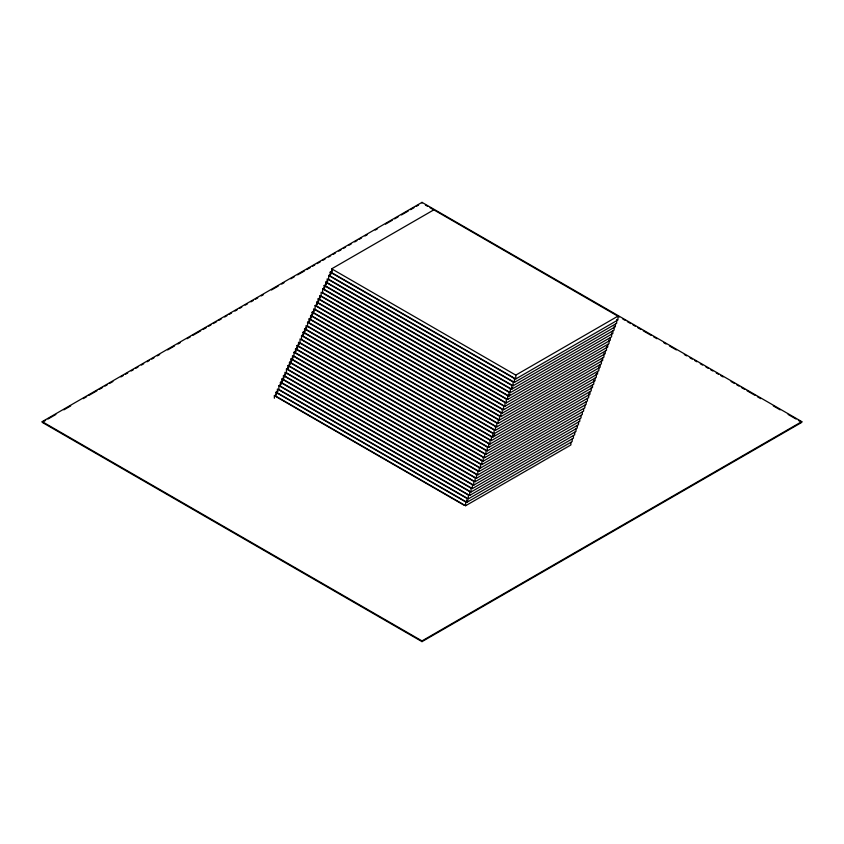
<?xml version="1.0" encoding="UTF-8"?>
<svg xmlns="http://www.w3.org/2000/svg" width="844" height="844" viewBox="0 0 844 844"><rect width="100%" height="100%" fill="white"/><g stroke="black" fill="none" stroke-linecap="round" stroke-linejoin="round"><path stroke-width="1.27" d="M42.2 421.631L422 202.36L801.8 421.631L801.8 422.369L422 641.64L42.2 422.369L42.2 421.631L422 640.912L801.8 421.631M43.339 421.705L45.618 420.386M47.908 419.067L55.883 414.467M63.87 409.857L70.717 405.901M83.261 398.663L86.679 396.68M88.958 395.361L96.944 390.761M99.223 389.443L102.651 387.459M104.93 386.151L107.209 384.832M109.488 383.514L112.917 381.541M120.892 376.93L123.182 375.612M125.461 374.293L127.739 372.974M131.158 371.001L133.447 369.683M135.726 368.364L138.005 367.056M141.423 365.072L143.712 363.764M147.13 361.781L149.409 360.462M151.688 359.154L153.977 357.835M157.395 355.862L159.674 354.543M167.661 349.933L174.508 345.977M177.926 344.004L180.205 342.685M187.052 338.739L190.47 336.756M192.748 335.448L200.735 330.837M203.014 329.519L206.442 327.546M208.721 326.227L211 324.908M213.279 323.59L216.708 321.617M218.986 320.298L221.265 318.979M224.683 317.006L226.973 315.688M229.251 314.369L231.53 313.061M234.948 311.077L237.227 309.759M239.517 308.45L241.795 307.132M245.214 305.159L247.492 303.84M250.921 301.857L253.2 300.548M255.479 299.23L257.758 297.911M261.186 295.938L263.465 294.619M271.452 290.009L278.288 286.053M281.717 284.08L283.995 282.761M290.842 278.815L294.261 276.843M297.679 274.859L304.526 270.913M306.805 269.595L310.223 267.622M312.512 266.303L314.791 264.984M317.07 263.666L320.488 261.693M322.777 260.374L325.056 259.055M328.474 257.082L330.753 255.764M333.042 254.455L335.321 253.137M338.739 251.153L341.018 249.845M343.308 248.526L345.586 247.208M349.005 245.235L351.283 243.916M354.712 241.943L356.991 240.624M359.27 239.306L361.548 237.987M364.977 236.014L367.256 234.695M375.242 230.085L377.521 228.766M385.508 224.156L392.344 220.21M394.623 218.891L398.051 216.919M401.47 214.946L408.317 210.989M410.595 209.671L414.014 207.698M416.292 206.379L418.582 205.06M331.681 268.825L515.789 375.116L617.956 316.131L617.956 319.96L515.789 378.945L331.681 272.644L331.681 268.825L433.837 209.839L619.317 317.006M616.679 319.517L616.679 323.336L514.439 382.364L330.173 275.988L330.173 272.158L332.452 270.85M615.403 324.17L615.403 326.712L513.078 385.792L328.675 279.322L328.675 275.503L330.943 274.184M612.86 330.922L612.86 333.475L510.367 392.639L325.657 286L325.657 282.181L327.936 280.862M611.583 333.021L611.583 336.851L509.006 396.068L324.149 289.344L324.149 285.515L326.428 284.196M610.317 337.674L610.317 340.227L507.655 399.497L322.64 292.678L322.64 288.859L324.919 287.54M606.498 346.536L606.498 350.355L503.583 409.773L318.125 302.701L318.125 298.871L320.382 297.563M605.222 351.188L605.222 353.731L502.233 413.201L316.616 306.034L316.616 302.205L318.874 300.907M603.945 353.288L603.945 357.118L500.872 416.619L315.107 309.368L315.107 305.549L317.376 304.241M601.403 360.04L601.403 363.869L498.16 423.477L312.09 316.046L312.09 312.227L314.358 310.919M600.137 364.692L600.137 367.245L496.799 426.906L310.581 319.391L310.581 315.561L312.85 314.253M598.86 366.802L598.86 370.621L495.449 430.334L309.073 322.724L309.073 318.905L311.352 317.587M597.594 371.455L597.594 373.998L494.088 433.753L307.564 326.069L307.564 322.239L309.843 320.931M595.052 378.207L595.052 380.76L491.377 440.61L304.547 332.747L304.547 328.917L306.826 327.599M593.775 380.306L593.775 384.136L490.026 444.039L303.038 336.081L303.038 332.262L305.317 330.943M592.509 384.959L592.509 387.512L488.665 447.457L301.53 339.425L301.53 335.596L303.819 334.277M588.69 393.821L588.69 397.651L484.604 457.743L297.004 349.437L297.004 345.607L299.272 344.299M587.424 398.473L587.424 401.027L483.243 461.172L295.495 352.771L295.495 348.952L297.763 347.644M586.147 401.849L586.147 404.403L481.892 464.59L293.986 356.115L293.986 352.286L296.255 350.977M583.605 408.601L583.605 411.155L479.181 471.448L290.969 362.793L290.969 358.964L293.237 357.656M582.339 411.988L582.339 414.531L477.82 474.877L289.46 366.127L289.46 362.308L291.739 360.989M581.062 415.364L581.062 417.917L476.47 478.305L287.952 369.472L287.952 365.642L290.231 364.334M579.796 418.74L579.796 421.293L475.109 481.734L286.443 372.805L286.443 368.976L288.722 367.667M577.254 425.492L577.254 428.045L472.397 488.581L283.426 379.483L283.426 375.654L285.705 374.346M575.988 428.879L575.988 431.421L471.047 492.01L281.917 382.817L281.917 378.998L284.196 377.679M574.711 432.255L574.711 434.797L469.686 495.439L280.408 386.162L280.408 382.332L282.687 381.013M573.445 435.631L573.445 438.184L468.336 498.867L278.9 389.495L278.9 385.676L281.157 384.368M570.903 442.383L570.903 444.936L465.624 505.725L275.872 396.174L275.872 392.344L278.14 391.036M274.363 398.241L274.363 395.688L276.632 394.38M325.657 282.181L510.367 388.82L512.646 387.501M511.728 389.221L511.728 385.392L327.166 278.837L327.166 282.666L511.728 389.221L614.137 330.088L614.137 326.269M322.64 288.859L507.655 395.667L509.934 394.348M506.294 402.926L506.294 399.096L321.131 292.193L321.131 296.022L506.294 402.926L609.041 343.603L609.041 339.773M504.944 406.344L504.944 402.525L319.623 295.527L319.623 299.356L504.944 406.344L607.764 346.979L607.764 344.426M499.521 420.048L499.521 416.229L313.599 308.883L313.599 312.713L499.521 420.048L602.679 360.493L602.679 357.94M304.547 328.917L491.377 436.781L494.795 434.808M492.738 437.181L492.738 433.352L306.055 325.584L306.055 329.403L492.738 437.181L596.318 377.384L596.318 373.554M487.315 450.886L487.315 447.067L300.021 338.929L300.021 342.759L487.315 450.886L591.233 390.888L591.233 387.069M485.954 454.315L485.954 450.485L298.512 342.274L298.512 346.093L485.954 454.315L589.967 394.264L589.967 391.721M480.531 468.019L480.531 464.2L292.478 355.63L292.478 359.449L480.531 468.019L584.881 407.779L584.881 405.226M473.758 485.152L473.758 481.333L284.934 372.32L284.934 376.139L473.758 485.152L578.53 424.669L578.53 422.116M275.872 392.344L465.624 501.895L467.882 500.587M466.975 502.296L466.975 498.466L277.381 389.01L277.381 392.84L466.975 502.296L572.179 441.56L572.179 439.007M425.418 205.06L427.708 206.379M429.986 207.698L433.405 209.671M622.735 318.979L625.014 320.298M627.292 321.617L630.721 323.59M633 324.908L635.279 326.227M637.558 327.546L640.986 329.519M643.265 330.837L651.251 335.448M653.53 336.756L656.948 338.739M663.795 342.685L666.074 344.004M669.492 345.977L676.339 349.933M684.326 354.543L686.605 355.862M690.023 357.835L692.312 359.154M694.591 360.462L696.87 361.781M700.288 363.764L702.577 365.072M705.995 367.056L708.274 368.364M710.553 369.683L712.842 371.001M716.261 372.974L718.539 374.293M720.818 375.612L723.108 376.93M731.083 381.541L734.512 383.514M736.791 384.832L739.07 386.151M741.349 387.459L744.777 389.443M747.056 390.761L755.042 395.361M757.321 396.68L760.739 398.663M773.283 405.901L780.13 409.857M788.117 414.467L796.092 419.067M798.382 420.386L800.661 421.705M330.173 272.158L514.439 378.545L514.439 382.364M328.675 275.503L513.078 381.963L513.078 385.792M324.149 285.515L509.006 392.249L509.006 396.068M318.125 298.871L503.583 405.943L503.583 409.773M316.616 302.205L502.233 409.372L502.233 413.201M315.107 305.549L500.872 412.8L500.872 416.619M312.09 312.227L498.16 419.647L498.16 423.477M310.581 315.561L496.799 423.076L496.799 426.906M309.073 318.905L495.449 426.505L495.449 430.334M307.564 322.239L494.088 429.934L494.088 433.753M303.038 332.262L490.026 440.209L490.026 444.039M301.53 335.596L488.665 443.638L488.665 447.457M297.004 345.607L484.604 453.914L484.604 457.743M295.495 348.952L483.243 457.342L483.243 461.172M293.986 352.286L481.892 460.771L481.892 464.59M290.969 358.964L479.181 467.629L479.181 471.448M289.46 362.308L477.82 471.047L477.82 474.877M287.952 365.642L476.47 474.476L476.47 478.305M286.443 368.976L475.109 477.904L475.109 481.734M283.426 375.654L472.397 484.762L472.397 488.581M281.917 378.998L471.047 488.191L471.047 492.01M280.408 382.332L469.686 491.609L469.686 495.439M278.9 385.676L468.336 495.038L468.336 498.867M274.363 395.688L464.263 505.324M515.789 375.116L515.789 378.945M510.367 388.82L510.367 392.639M507.655 395.667L507.655 399.497M491.377 436.781L491.377 440.61M465.624 501.895L465.624 505.725M422 202.36L422 203.087M422 640.912L422 641.64"/></g></svg>
